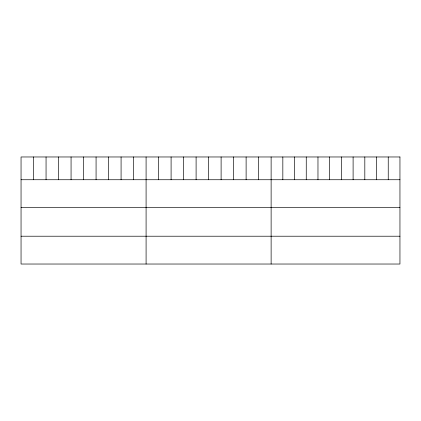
<?xml version="1.0" encoding="UTF-8"?>
<svg xmlns="http://www.w3.org/2000/svg" width="421" height="421" viewBox="0 0 421 421"><rect width="100%" height="100%" fill="white"/><g stroke="black" fill="none" stroke-linecap="round" stroke-linejoin="round"><path stroke-width="0.63" d="M21.05 179.735L399.95 179.735M21.05 207.553L399.95 207.553M21.05 236.213L399.95 236.213M388.241 156.97L388.241 179.735M376.527 156.97L376.527 179.735M364.818 156.97L364.818 179.735M353.103 156.97L353.103 179.735M341.394 156.97L341.394 179.735M329.68 156.97L329.68 179.735M317.971 156.97L317.971 179.735M306.256 156.97L306.256 179.735M294.547 156.97L294.547 179.735M282.833 156.97L282.833 179.735M271.124 156.97L271.124 264.03M258.62 156.97L258.62 179.735M246.117 156.97L246.117 179.735M233.613 156.97L233.613 179.735M221.109 156.97L221.109 179.735M208.605 156.97L208.605 179.735M196.102 156.97L196.102 179.735M183.598 156.97L183.598 179.735M171.094 156.97L171.094 179.735M158.591 156.97L158.591 179.735M146.087 156.97L146.087 264.03M133.583 156.97L133.583 179.735M121.08 156.97L121.08 179.735M108.576 156.97L108.576 179.735M96.072 156.97L96.072 179.735M83.569 156.97L83.569 179.735M71.065 156.97L71.065 179.735M58.561 156.97L58.561 179.735M46.057 156.97L46.057 179.735M33.554 156.97L33.554 179.735M399.95 156.97L21.05 156.97L21.05 264.03L399.95 264.03L399.95 156.97"/></g></svg>
